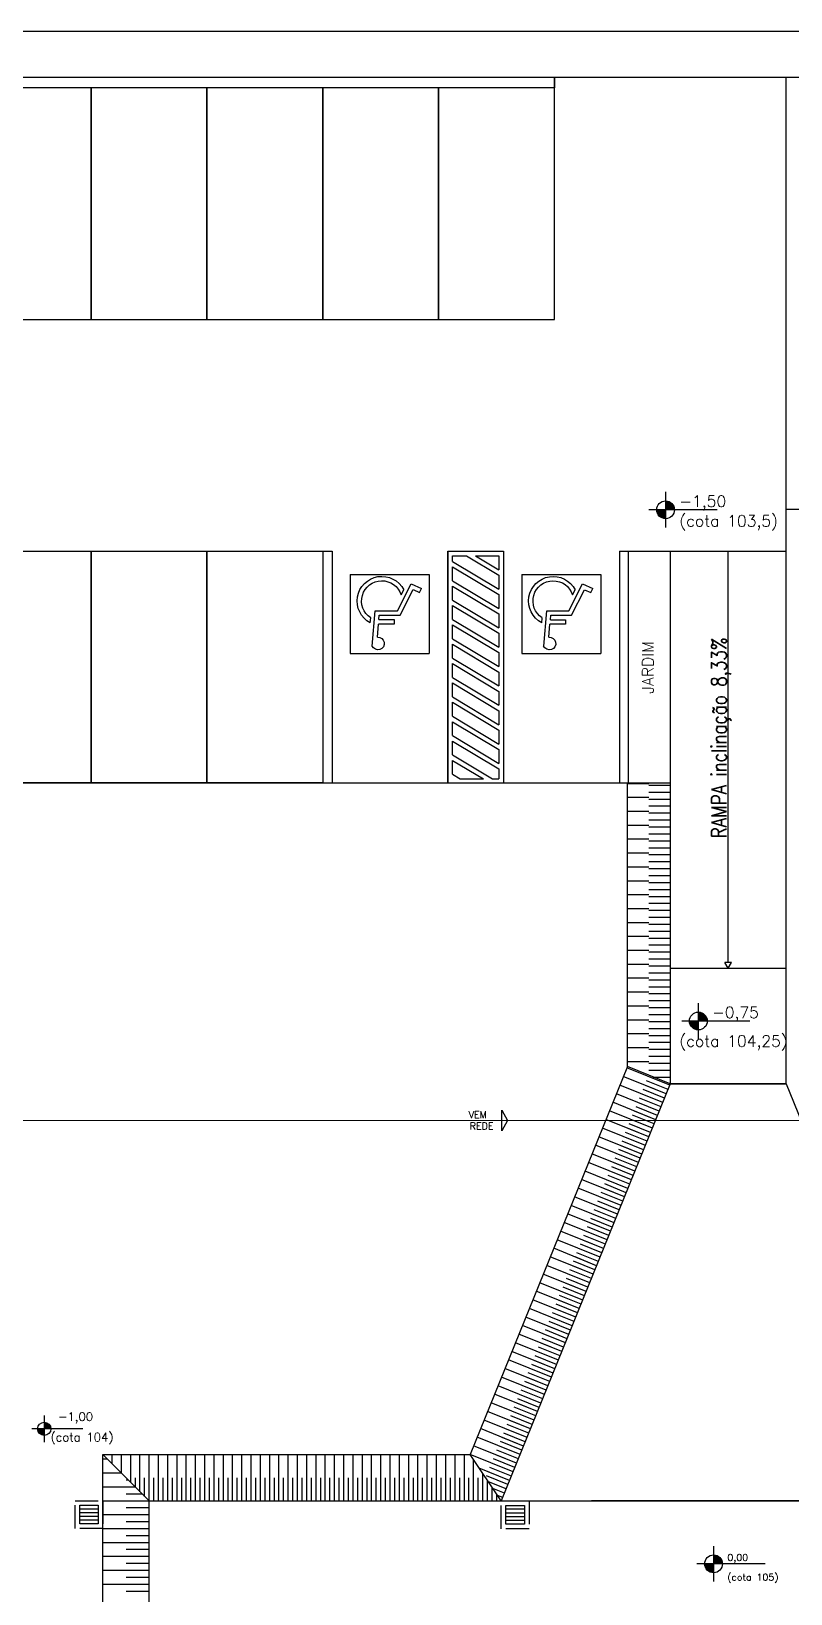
# Model space of a CAD drawing. Header units: millimetres. Extents: x -2485 to 3289, y -257 to 1952.
# Drawn here: x 8.61 to 11.89, y 53.77 to 60.51 of the extents above; entities that cross this region are included whole.
import ezdxf
from ezdxf.enums import TextEntityAlignment as Align

# ---------------------------------------------------------------- set-up
doc = ezdxf.new("R2010")
doc.units = ezdxf.units.MM
doc.header["$LTSCALE"] = 0.3
for name, pattern in [('CONTINUO', [0]), ('HID', [0.37, 0.07, -0.1, 0.03, -0.1, 0.07]), ('T-5CM', [0.1, 0.05, -0.05])]:
    doc.linetypes.add(name, pattern=pattern)
for name, color, linetype in [('CAIXAS', 3, 'Continuous'), ('PAREDE', 7, 'CONTINUO'), ('PAREDE_CTR25', 7, 'Continuous'), ('TEX', 11, 'Continuous'), ('TEXTO', 3, 'Continuous')]:
    doc.layers.add(name, color=color, linetype=linetype)
doc.layers.add('IMPLANTAÇÃO  ÁGUA PLUVIAL', color=6, linetype='HID', lineweight=15)
doc.layers.add('PROJETO ÁGUA', color=140, linetype='Continuous', lineweight=15)
doc.styles.add('ROMANS', font='romans.shx', dxfattribs={"height": 0.03})

# ---------------------------------------------------------------- blocks, each defined once
blk = doc.blocks.new('def fisico')
for p, q in [((432.206, 57.911), (432.271, 57.155)), ((432.317, 57.722), (432.341, 57.439)), ((432.164, 57.412), (432.173, 57.308)), ((432.678, 57.439), (432.341, 57.439)), ((432.35, 57.344), (432.678, 57.344)), ((432.35, 57.344), (432.358, 57.25)), ((432.358, 57.25), (432.804, 57.25)), ((432.678, 57.344), (432.678, 57.439)), ((432.804, 57.25), (433.085, 56.698)), ((432.271, 57.155), (432.746, 57.155)), ((432.746, 57.155), (433.041, 56.575)), ((432.827, 56.809), (432.883, 56.699)), ((433.041, 56.575), (433.262, 56.673)), ((433.085, 56.698), (433.224, 56.759)), ((433.224, 56.759), (433.262, 56.673))]:
    blk.add_line(p, q)
for centre, radius, start, end in [((432.33, 57.857), 0.136, 264.3974, 156.5932), ((432.412, 56.943), 0.531, 117.8826, 332.6359), ((432.412, 56.943), 0.436, 123.2395, 342.159)]:
    blk.add_arc(centre, radius, start, end)
blk = doc.blocks.new('A$C20A80000')
at = {"linetype": 'Continuous'}
for p, q in [((0, 0.001), (0, 5.002)), ((0, 5.001), (3.9, 5.001)), ((0.1, 4.397), (0.962, 4.914)), ((0.1, 4.514), (0.767, 4.914)), ((0.1, 4.815), (0.265, 4.914)), ((0.265, 4.914), (0.767, 4.914)), ((0.962, 4.914), (1.1, 4.914)), ((1.1, 4.697), (1.1, 4.915)), ((1.2, 0.001), (1.2, 5.001)), ((3.7, 0), (3.7, 5.001)), ((3.9, 5.001), (3.9, 0.001)), ((0.1, 4.097), (1.1, 4.697)), ((0.1, 3.98), (1.1, 4.58)), ((1.1, 4.279), (1.1, 4.58)), ((0.1, 3.679), (1.1, 4.279)), ((0.1, 3.562), (1.1, 4.162)), ((1.1, 3.861), (1.1, 4.162)), ((0.1, 3.261), (1.1, 3.861)), ((0.1, 3.144), (1.1, 3.744)), ((1.1, 3.443), (1.1, 3.744)), ((0.1, 2.843), (1.1, 3.443)), ((0.1, 2.726), (1.1, 3.326)), ((1.1, 3.025), (1.1, 3.326)), ((0.1, 2.425), (1.1, 3.025)), ((0.1, 2.308), (1.1, 2.908)), ((1.1, 2.607), (1.1, 2.908)), ((0.1, 2.007), (1.1, 2.607)), ((0.1, 1.89), (1.1, 2.49)), ((1.1, 2.189), (1.1, 2.49)), ((0.1, 1.589), (1.1, 2.189)), ((0.1, 1.473), (1.1, 2.073)), ((1.1, 1.772), (1.1, 2.073)), ((1.594, 2.206), (3.299, 2.206)), ((1.594, 0.501), (1.594, 2.206)), ((3.299, 0.501), (3.299, 2.206)), ((0.1, 1.172), (1.1, 1.772)), ((0.1, 1.055), (1.1, 1.655)), ((0.1, 0.754), (1.1, 1.354)), ((1.1, 1.354), (1.1, 1.655)), ((0.1, 0.637), (1.1, 1.237)), ((1.1, 0.936), (1.1, 1.237)), ((0.1, 0.336), (1.1, 0.936)), ((0.1, 0.219), (1.1, 0.819)), ((1.1, 0.518), (1.1, 0.819)), ((0.404, 0.1), (1.1, 0.518)), ((0.599, 0.1), (1.1, 0.401)), ((1.1, 0.1), (1.1, 0.401)), ((1.594, 0.501), (3.299, 0.501)), ((0, 0.001), (1.2, 0.001)), ((0.1, 0.1), (0.404, 0.1)), ((0.599, 0.1), (1.1, 0.1)), ((3.7, 0.001), (3.9, 0.001))]:
    blk.add_line(p, q, dxfattribs=at)
for p, q in [((0.1, 4.815), (0.1, 4.514)), ((0.1, 4.397), (0.1, 4.097)), ((0.1, 3.98), (0.1, 3.679)), ((0.1, 3.562), (0.1, 3.261)), ((0.1, 3.144), (0.1, 2.843)), ((0.1, 2.726), (0.1, 2.425)), ((0.1, 2.308), (0.1, 2.007)), ((0.1, 1.89), (0.1, 1.589)), ((0.1, 1.473), (0.1, 1.17)), ((0.1, 1.055), (0.1, 0.754)), ((0.1, 0.637), (0.1, 0.336)), ((0.1, 0.219), (0.1, 0.1))]:
    blk.add_line(p, q)
at = {"xscale": 1.002925529111963, "yscale": 1.002925529111963, "zscale": 1.002925529112038}
blk.add_blockref('def fisico', (-431.403, -56.034), dxfattribs=at)
blk = doc.blocks.new('CP40N')
at = {"layer": 'CAIXAS', "linetype": 'T-5CM'}
for p, q in [((-0.3, -0.3), (-0.3, 0.3)), ((-0.3, 0.3), (0.3, 0.3)), ((0.3, 0.3), (0.3, -0.3)), ((0.3, -0.3), (-0.3, -0.3))]:
    blk.add_line(p, q, dxfattribs=at)
at = {"layer": 'CAIXAS', "color": 9, "linetype": 'Continuous'}
for p, q in [((-0.2, -0.2), (-0.2, 0.2)), ((-0.2, 0.2), (0.2, 0.2)), ((0.2, 0.2), (0.2, -0.2)), ((0.2, -0.2), (-0.2, -0.2))]:
    blk.add_line(p, q, dxfattribs=at)
at = {"layer": 'CAIXAS', "color": 7}
for p, q in [((0.2, 0.12), (-0.2, 0.12)), ((0.2, 0.04), (-0.2, 0.04)), ((0.2, -0.04), (-0.2, -0.04)), ((0.2, -0.12), (-0.2, -0.12))]:
    blk.add_line(p, q, dxfattribs=at)
blk = doc.blocks.new('S7E')
at = {"layer": 'TEX', "color": 5}
blk.add_lwpolyline([(-0.024, -0.0446), (-0.024, 0.0446), (0, 0)], close=True, dxfattribs=at)
at = {"layer": 'TEX', "color": 5, "style": 'ROMANS'}
for s, p in [('VEM', (-0.0886, 0.0098)), ('REDE', (-0.0597, -0.0388))]:
    blk.add_text(s, height=0.03, dxfattribs=at).set_placement(p, align=Align.RIGHT)

msp = doc.modelspace()

# ---------------------------------------------------------------- hatches: boundary and pattern name
at = {"layer": 'PAREDE'}
h = msp.add_hatch(color=256, dxfattribs=at)
h.paths.add_polyline_path([(11.557143, 53.93315), (11.557143, 53.89475), (11.595543, 53.89475, 0.41421356)])
h.paths.add_polyline_path([(11.557143, 53.89475), (11.518743, 53.89475, 0.41421356), (11.557143, 53.85635)])
h = msp.add_hatch(color=256, dxfattribs=at)
h.paths.add_polyline_path([(11.557143, 53.93315), (11.557143, 53.89475), (11.595543, 53.89475, 0.41421356)])
h.paths.add_polyline_path([(11.557143, 53.89475), (11.518743, 53.89475, 0.41421356), (11.557143, 53.85635)])
at = {"layer": 'PAREDE_CTR25'}
h = msp.add_hatch(color=256, dxfattribs=at)
h.paths.add_polyline_path([(11.350205, 58.483218), (11.350205, 58.444818), (11.388605, 58.444818, 0.41421356)])
h.paths.add_polyline_path([(11.350205, 58.444818), (11.311805, 58.444818, 0.41421356), (11.350205, 58.406418)])
h = msp.add_hatch(color=256, dxfattribs=at)
h.paths.add_polyline_path([(11.350205, 58.483218), (11.350205, 58.444818), (11.388605, 58.444818, 0.41421356)])
h.paths.add_polyline_path([(11.350205, 58.444818), (11.311805, 58.444818, 0.41421356), (11.350205, 58.406418)])
h = msp.add_hatch(dxfattribs=at)
h.set_pattern_fill('_USER', color=256, scale=0.06, style=0, pattern_type=0)
h.set_pattern_definition([(0, (11.185184, 56.00367), (0, 0.06), [])])
h.paths.add_polyline_path([(11.185184, 56.041228), (11.277862, 56.003668), (11.277862, 57.266107), (11.185184, 57.266107)])
h = msp.add_hatch(dxfattribs=at)
h.set_pattern_fill('_USER', color=256, scale=0.03, style=0, pattern_type=0)
h.set_pattern_definition([(0, (11.277862, 55.966107), (0, 0.03), [])])
h.paths.add_polyline_path([(11.277862, 56.003668), (11.37054, 55.966107), (11.37054, 57.266107), (11.277862, 57.266107)])
h = msp.add_hatch(color=256, dxfattribs=at)
h.paths.add_polyline_path([(11.491422, 56.276254), (11.491422, 56.237854), (11.529822, 56.237854, 0.41421356)])
h.paths.add_polyline_path([(11.491422, 56.237854), (11.453022, 56.237854, 0.41421356), (11.491422, 56.199454)])
h = msp.add_hatch(color=256, dxfattribs=at)
h.paths.add_polyline_path([(11.491422, 56.276254), (11.491422, 56.237854), (11.529822, 56.237854, 0.41421356)])
h.paths.add_polyline_path([(11.491422, 56.237854), (11.453022, 56.237854, 0.41421356), (11.491422, 56.199454)])
h = msp.add_hatch(color=256, dxfattribs=at)
h.paths.add_polyline_path([(8.668497, 54.506336), (8.668497, 54.477536), (8.697297, 54.477536, 0.41421356)])
h.paths.add_polyline_path([(8.668497, 54.477536), (8.639697, 54.477536, 0.41421356), (8.668497, 54.448736)])
h = msp.add_hatch(color=256, dxfattribs=at)
h.paths.add_polyline_path([(8.668497, 54.506336), (8.668497, 54.477536), (8.697297, 54.477536, 0.41421356)])
h.paths.add_polyline_path([(8.668497, 54.477536), (8.639697, 54.477536, 0.41421356), (8.668497, 54.448736)])

# ---------------------------------------------------------------- linework, layer by layer
at = {"color": 4, "linetype": 'Continuous'}
msp.add_line((0, 60.510518), (22.8, 60.510518), dxfattribs=at)
at = {"color": 12, "linetype": 'Continuous'}
msp.add_line((22.6, 60.310518), (0.5, 60.310518), dxfattribs=at)
at = {"layer": 'PAREDE'}
for p, q in [((11.185184, 56.041228), (10.506295, 54.366107)), ((11.353169, 55.923244), (11.167732, 55.998166)), ((11.368193, 55.960316), (11.182756, 56.035237)), ((11.37054, 55.966107), (11.185184, 56.041228)), ((11.368193, 55.960316), (11.275474, 55.997776)), ((11.37054, 55.966107), (10.64104, 54.166107)), ((11.37054, 55.966107), (10.64104, 54.166107)), ((11.37054, 55.966107), (10.64104, 54.166107)), ((11.32312, 55.849102), (11.137683, 55.924023)), ((11.338144, 55.886173), (11.152707, 55.961095)), ((11.338144, 55.886173), (11.245426, 55.923634)), ((11.345656, 55.904709), (11.252938, 55.942169)), ((11.353169, 55.923244), (11.26045, 55.960705)), ((11.360681, 55.94178), (11.267962, 55.979241)), ((11.87054, 55.966107), (11.37054, 55.966107)), ((11.37054, 55.966107), (11.87054, 55.966107)), ((11.87054, 55.966107), (12.60004, 54.166107)), ((11.293072, 55.774959), (11.107635, 55.849881)), ((11.308096, 55.812031), (11.122659, 55.886952)), ((11.308096, 55.812031), (11.215378, 55.849491)), ((11.315608, 55.830566), (11.22289, 55.868027)), ((11.32312, 55.849102), (11.230402, 55.886563)), ((11.330632, 55.867638), (11.237914, 55.905098)), ((11.278048, 55.737888), (11.092611, 55.81281)), ((11.28556, 55.756424), (11.192841, 55.793885)), ((11.293072, 55.774959), (11.200353, 55.81242)), ((11.300584, 55.793495), (11.207866, 55.830956)), ((11.247999, 55.663746), (11.062563, 55.738667)), ((11.263024, 55.700817), (11.077587, 55.775738)), ((11.255512, 55.682281), (11.162793, 55.719742)), ((11.263024, 55.700817), (11.170305, 55.738278)), ((11.270536, 55.719353), (11.177817, 55.756813)), ((11.278048, 55.737888), (11.185329, 55.775349)), ((11.217951, 55.589603), (11.032514, 55.664525)), ((11.232975, 55.626674), (11.047538, 55.701596)), ((11.232975, 55.626674), (11.140257, 55.664135)), ((11.240487, 55.64521), (11.147769, 55.682671)), ((11.247999, 55.663746), (11.155281, 55.701206)), ((11.187903, 55.515461), (11.002466, 55.590382)), ((11.202927, 55.552532), (11.01749, 55.627453)), ((11.202927, 55.552532), (11.110209, 55.589993)), ((11.210439, 55.571068), (11.117721, 55.608528)), ((11.217951, 55.589603), (11.125233, 55.627064)), ((11.225463, 55.608139), (11.132745, 55.6456)), ((11.157855, 55.441318), (10.972418, 55.51624)), ((11.172879, 55.47839), (10.987442, 55.553311)), ((11.172879, 55.47839), (11.08016, 55.51585)), ((11.180391, 55.496925), (11.087672, 55.534386)), ((11.187903, 55.515461), (11.095184, 55.552921)), ((11.195415, 55.533996), (11.102696, 55.571457)), ((11.14283, 55.404247), (10.957394, 55.479168)), ((11.150342, 55.422783), (11.057624, 55.460243)), ((11.157855, 55.441318), (11.065136, 55.478779)), ((11.165367, 55.459854), (11.072648, 55.497315)), ((11.112782, 55.330105), (10.927345, 55.405026)), ((11.127806, 55.367176), (10.942369, 55.442097)), ((11.120294, 55.34864), (11.027576, 55.386101)), ((11.127806, 55.367176), (11.035088, 55.404636)), ((11.135318, 55.385711), (11.0426, 55.423172)), ((11.14283, 55.404247), (11.050112, 55.441708)), ((11.082734, 55.255962), (10.897297, 55.330883)), ((11.097758, 55.293033), (10.912321, 55.367955)), ((11.090246, 55.274498), (10.997527, 55.311958)), ((11.097758, 55.293033), (11.00504, 55.330494)), ((11.10527, 55.311569), (11.012552, 55.34903)), ((11.112782, 55.330105), (11.020064, 55.367565)), ((11.052686, 55.18182), (10.867249, 55.256741)), ((11.06771, 55.218891), (10.882273, 55.293812)), ((11.06771, 55.218891), (10.974991, 55.256352)), ((11.075222, 55.237426), (10.982503, 55.274887)), ((11.082734, 55.255962), (10.990015, 55.293423)), ((11.022637, 55.107677), (10.8372, 55.182598)), ((11.037661, 55.144748), (10.852224, 55.21967)), ((11.037661, 55.144748), (10.944943, 55.182209)), ((11.045173, 55.163284), (10.952455, 55.200745)), ((11.052686, 55.18182), (10.959967, 55.21928)), ((11.060198, 55.200355), (10.967479, 55.237816)), ((10.992589, 55.033535), (10.807152, 55.108456)), ((11.007613, 55.070606), (10.822176, 55.145527)), ((11.007613, 55.070606), (10.914895, 55.108067)), ((11.015125, 55.089142), (10.922407, 55.126602)), ((11.022637, 55.107677), (10.929919, 55.145138)), ((11.030149, 55.126213), (10.937431, 55.163673)), ((10.977565, 54.996463), (10.792128, 55.071385)), ((10.985077, 55.014999), (10.892358, 55.05246)), ((10.992589, 55.033535), (10.89987, 55.070995)), ((11.000101, 55.05207), (10.907383, 55.089531)), ((10.947516, 54.922321), (10.76208, 54.997242)), ((10.962541, 54.959392), (10.777104, 55.034314)), ((10.955029, 54.940857), (10.86231, 54.978317)), ((10.962541, 54.959392), (10.869822, 54.996853)), ((10.970053, 54.977928), (10.877334, 55.015388)), ((10.977565, 54.996463), (10.884846, 55.033924)), ((10.917468, 54.848178), (10.732031, 54.9231)), ((10.932492, 54.88525), (10.747055, 54.960171)), ((10.92498, 54.866714), (10.832262, 54.904175)), ((10.932492, 54.88525), (10.839774, 54.92271)), ((10.940004, 54.903785), (10.847286, 54.941246)), ((10.947516, 54.922321), (10.854798, 54.959782)), ((10.88742, 54.774036), (10.701983, 54.848957)), ((10.902444, 54.811107), (10.717007, 54.886029)), ((10.902444, 54.811107), (10.809726, 54.848568)), ((10.909956, 54.829643), (10.817238, 54.867104)), ((10.917468, 54.848178), (10.82475, 54.885639)), ((10.857372, 54.699894), (10.671935, 54.774815)), ((10.872396, 54.736965), (10.686959, 54.811886)), ((10.872396, 54.736965), (10.779677, 54.774425)), ((10.879908, 54.7555), (10.787189, 54.792961)), ((10.88742, 54.774036), (10.794701, 54.811497)), ((10.894932, 54.792572), (10.802214, 54.830032)), ((10.842347, 54.662822), (10.656911, 54.737744)), ((10.849859, 54.681358), (10.757141, 54.718819)), ((10.857372, 54.699894), (10.764653, 54.737354)), ((10.864884, 54.718429), (10.772165, 54.75589)), ((10.812299, 54.58868), (10.626862, 54.663601)), ((10.827323, 54.625751), (10.641886, 54.700672)), ((10.819811, 54.607215), (10.727093, 54.644676)), ((10.827323, 54.625751), (10.734605, 54.663212)), ((10.834835, 54.644287), (10.742117, 54.681747)), ((10.842347, 54.662822), (10.749629, 54.700283)), ((10.782251, 54.514537), (10.596814, 54.589459)), ((10.797275, 54.551609), (10.611838, 54.62653)), ((10.789763, 54.533073), (10.697044, 54.570534)), ((10.797275, 54.551609), (10.704557, 54.589069)), ((10.804787, 54.570144), (10.712069, 54.607605)), ((10.812299, 54.58868), (10.719581, 54.62614)), ((10.752203, 54.440395), (10.566766, 54.515316)), ((10.767227, 54.477466), (10.58179, 54.552387)), ((10.767227, 54.477466), (10.674508, 54.514927)), ((10.774739, 54.496002), (10.68202, 54.533462)), ((10.782251, 54.514537), (10.689532, 54.551998)), ((10.722154, 54.366252), (10.536717, 54.441174)), ((10.737178, 54.403324), (10.551741, 54.478245)), ((10.737178, 54.403324), (10.64446, 54.440784)), ((10.74469, 54.421859), (10.651972, 54.45932)), ((10.752203, 54.440395), (10.659484, 54.477856)), ((10.759715, 54.45893), (10.666996, 54.496391)), ((8.92154, 53.253032), (8.92154, 54.366107)), ((8.92154, 54.366107), (10.506295, 54.366107)), ((8.92154, 54.366107), (9.12154, 54.166107)), ((8.96154, 54.326107), (8.96154, 54.366107)), ((9.00154, 54.286107), (9.00154, 54.366107)), ((9.04154, 54.266107), (9.04154, 54.366107)), ((9.08154, 54.266107), (9.08154, 54.366107)), ((9.12154, 54.266107), (9.12154, 54.366107)), ((9.16154, 54.266107), (9.16154, 54.366107)), ((9.20154, 54.266107), (9.20154, 54.366107)), ((9.24154, 54.266107), (9.24154, 54.366107)), ((9.28154, 54.266107), (9.28154, 54.366107)), ((9.32154, 54.266107), (9.32154, 54.366107)), ((9.36154, 54.266107), (9.36154, 54.366107)), ((9.40154, 54.266107), (9.40154, 54.366107)), ((9.44154, 54.266107), (9.44154, 54.366107)), ((9.48154, 54.266107), (9.48154, 54.366107)), ((9.52154, 54.266107), (9.52154, 54.366107)), ((9.56154, 54.266107), (9.56154, 54.366107)), ((9.60154, 54.266107), (9.60154, 54.366107)), ((9.64154, 54.266107), (9.64154, 54.366107)), ((9.68154, 54.266107), (9.68154, 54.366107)), ((9.72154, 54.266107), (9.72154, 54.366107)), ((9.76154, 54.266107), (9.76154, 54.366107)), ((9.80154, 54.266107), (9.80154, 54.366107)), ((9.84154, 54.266107), (9.84154, 54.366107)), ((9.88154, 54.266107), (9.88154, 54.366107)), ((9.92154, 54.266107), (9.92154, 54.366107)), ((9.96154, 54.266107), (9.96154, 54.366107)), ((10.00154, 54.266107), (10.00154, 54.366107)), ((10.04154, 54.266107), (10.04154, 54.366107)), ((10.08154, 54.266107), (10.08154, 54.366107)), ((10.12154, 54.266107), (10.12154, 54.366107)), ((10.16154, 54.266107), (10.16154, 54.366107)), ((10.20154, 54.266107), (10.20154, 54.366107)), ((10.24154, 54.266107), (10.24154, 54.366107)), ((10.28154, 54.266107), (10.28154, 54.366107)), ((10.32154, 54.266107), (10.32154, 54.366107)), ((10.36154, 54.266107), (10.36154, 54.366107)), ((10.40154, 54.266107), (10.40154, 54.366107)), ((10.44154, 54.266107), (10.44154, 54.366107)), ((10.48154, 54.266107), (10.48154, 54.366107)), ((10.64104, 54.166107), (10.506295, 54.366107)), ((10.64104, 54.166107), (10.506295, 54.366107)), ((10.692106, 54.29211), (10.506669, 54.367031)), ((10.70713, 54.329181), (10.521693, 54.404102)), ((10.70713, 54.329181), (10.614412, 54.366642)), ((10.714642, 54.347717), (10.621924, 54.385177)), ((10.722154, 54.366252), (10.629436, 54.403713)), ((10.729666, 54.384788), (10.636948, 54.422249)), ((8.92154, 54.34733), (8.940317, 54.34733)), ((10.52154, 54.266107), (10.52154, 54.343479)), ((10.677082, 54.255039), (10.545235, 54.308308)), ((10.684594, 54.273574), (10.591875, 54.311035)), ((10.692106, 54.29211), (10.599387, 54.329571)), ((10.699618, 54.310645), (10.6069, 54.348106)), ((8.92154, 54.28733), (9.000317, 54.28733)), ((9.02154, 54.25733), (9.030317, 54.25733)), ((9.04154, 54.246107), (9.04154, 54.266107)), ((9.04154, 54.246107), (9.04154, 54.266107)), ((9.06154, 54.226107), (9.06154, 54.266107)), ((9.08154, 54.206107), (9.08154, 54.266107)), ((9.08154, 54.206107), (9.08154, 54.266107)), ((9.10154, 54.186107), (9.10154, 54.266107)), ((9.12154, 54.166107), (9.12154, 54.266107)), ((9.12154, 54.166107), (9.12154, 54.266107)), ((9.14154, 54.166107), (9.14154, 54.266107)), ((9.16154, 54.166107), (9.16154, 54.266107)), ((9.16154, 54.166107), (9.16154, 54.266107)), ((9.18154, 54.166107), (9.18154, 54.266107)), ((9.20154, 54.166107), (9.20154, 54.266107)), ((9.20154, 54.166107), (9.20154, 54.266107)), ((9.22154, 54.166107), (9.22154, 54.266107)), ((9.24154, 54.166107), (9.24154, 54.266107)), ((9.24154, 54.166107), (9.24154, 54.266107)), ((9.26154, 54.166107), (9.26154, 54.266107)), ((9.28154, 54.166107), (9.28154, 54.266107)), ((9.28154, 54.166107), (9.28154, 54.266107)), ((9.30154, 54.166107), (9.30154, 54.266107)), ((9.32154, 54.166107), (9.32154, 54.266107)), ((9.32154, 54.166107), (9.32154, 54.266107)), ((9.34154, 54.166107), (9.34154, 54.266107)), ((9.36154, 54.166107), (9.36154, 54.266107)), ((9.36154, 54.166107), (9.36154, 54.266107)), ((9.38154, 54.166107), (9.38154, 54.266107)), ((9.40154, 54.166107), (9.40154, 54.266107)), ((9.40154, 54.166107), (9.40154, 54.266107)), ((9.42154, 54.166107), (9.42154, 54.266107)), ((9.44154, 54.166107), (9.44154, 54.266107)), ((9.44154, 54.166107), (9.44154, 54.266107)), ((9.46154, 54.166107), (9.46154, 54.266107)), ((9.48154, 54.166107), (9.48154, 54.266107)), ((9.48154, 54.166107), (9.48154, 54.266107)), ((9.50154, 54.166107), (9.50154, 54.266107)), ((9.52154, 54.166107), (9.52154, 54.266107)), ((9.52154, 54.166107), (9.52154, 54.266107)), ((9.54154, 54.166107), (9.54154, 54.266107)), ((9.56154, 54.166107), (9.56154, 54.266107)), ((9.56154, 54.166107), (9.56154, 54.266107)), ((9.58154, 54.166107), (9.58154, 54.266107)), ((9.60154, 54.166107), (9.60154, 54.266107)), ((9.60154, 54.166107), (9.60154, 54.266107)), ((9.62154, 54.166107), (9.62154, 54.266107)), ((9.64154, 54.166107), (9.64154, 54.266107)), ((9.64154, 54.166107), (9.64154, 54.266107)), ((9.66154, 54.166107), (9.66154, 54.266107)), ((9.68154, 54.166107), (9.68154, 54.266107)), ((9.68154, 54.166107), (9.68154, 54.266107)), ((9.70154, 54.166107), (9.70154, 54.266107)), ((9.72154, 54.166107), (9.72154, 54.266107)), ((9.72154, 54.166107), (9.72154, 54.266107)), ((9.74154, 54.166107), (9.74154, 54.266107)), ((9.76154, 54.166107), (9.76154, 54.266107)), ((9.76154, 54.166107), (9.76154, 54.266107)), ((9.78154, 54.166107), (9.78154, 54.266107)), ((9.80154, 54.166107), (9.80154, 54.266107)), ((9.80154, 54.166107), (9.80154, 54.266107)), ((9.82154, 54.166107), (9.82154, 54.266107)), ((9.84154, 54.166107), (9.84154, 54.266107)), ((9.84154, 54.166107), (9.84154, 54.266107)), ((9.86154, 54.166107), (9.86154, 54.266107)), ((9.88154, 54.166107), (9.88154, 54.266107)), ((9.88154, 54.166107), (9.88154, 54.266107)), ((9.90154, 54.166107), (9.90154, 54.266107)), ((9.92154, 54.166107), (9.92154, 54.266107)), ((9.92154, 54.166107), (9.92154, 54.266107)), ((9.94154, 54.166107), (9.94154, 54.266107)), ((9.96154, 54.166107), (9.96154, 54.266107)), ((9.96154, 54.166107), (9.96154, 54.266107)), ((9.98154, 54.166107), (9.98154, 54.266107)), ((10.00154, 54.166107), (10.00154, 54.266107)), ((10.00154, 54.166107), (10.00154, 54.266107)), ((10.02154, 54.166107), (10.02154, 54.266107)), ((10.04154, 54.166107), (10.04154, 54.266107)), ((10.04154, 54.166107), (10.04154, 54.266107)), ((10.06154, 54.166107), (10.06154, 54.266107)), ((10.08154, 54.166107), (10.08154, 54.266107)), ((10.08154, 54.166107), (10.08154, 54.266107)), ((10.10154, 54.166107), (10.10154, 54.266107)), ((10.12154, 54.166107), (10.12154, 54.266107)), ((10.12154, 54.166107), (10.12154, 54.266107)), ((10.14154, 54.166107), (10.14154, 54.266107)), ((10.16154, 54.166107), (10.16154, 54.266107)), ((10.16154, 54.166107), (10.16154, 54.266107)), ((10.18154, 54.166107), (10.18154, 54.266107)), ((10.20154, 54.166107), (10.20154, 54.266107)), ((10.20154, 54.166107), (10.20154, 54.266107)), ((10.22154, 54.166107), (10.22154, 54.266107)), ((10.24154, 54.166107), (10.24154, 54.266107)), ((10.24154, 54.166107), (10.24154, 54.266107)), ((10.26154, 54.166107), (10.26154, 54.266107)), ((10.28154, 54.166107), (10.28154, 54.266107)), ((10.28154, 54.166107), (10.28154, 54.266107)), ((10.30154, 54.166107), (10.30154, 54.266107)), ((10.32154, 54.166107), (10.32154, 54.266107)), ((10.32154, 54.166107), (10.32154, 54.266107)), ((10.34154, 54.166107), (10.34154, 54.266107)), ((10.36154, 54.166107), (10.36154, 54.266107)), ((10.36154, 54.166107), (10.36154, 54.266107)), ((10.38154, 54.166107), (10.38154, 54.266107)), ((10.40154, 54.166107), (10.40154, 54.266107)), ((10.40154, 54.166107), (10.40154, 54.266107)), ((10.42154, 54.166107), (10.42154, 54.266107)), ((10.44154, 54.166107), (10.44154, 54.266107)), ((10.44154, 54.166107), (10.44154, 54.266107)), ((10.46154, 54.166107), (10.46154, 54.266107)), ((10.48154, 54.166107), (10.48154, 54.266107)), ((10.48154, 54.166107), (10.48154, 54.266107)), ((10.50154, 54.166107), (10.50154, 54.266107)), ((10.52154, 54.166107), (10.52154, 54.266107)), ((10.52154, 54.166107), (10.52154, 54.266107)), ((10.54154, 54.166107), (10.54154, 54.266107)), ((10.56154, 54.266107), (10.56154, 54.284108)), ((10.56154, 54.166107), (10.56154, 54.266107)), ((10.56154, 54.166107), (10.56154, 54.266107)), ((10.66957, 54.236503), (10.576851, 54.273964)), ((10.58154, 54.166107), (10.58154, 54.254422)), ((10.677082, 54.255039), (10.584363, 54.292499)), ((10.662058, 54.217967), (10.585172, 54.249031)), ((10.662058, 54.217967), (10.585172, 54.249031)), ((8.92154, 54.22733), (9.02154, 54.22733)), ((8.92154, 54.16733), (9.02154, 54.16733)), ((9.02154, 54.22733), (9.060317, 54.22733)), ((9.02154, 54.19733), (9.090317, 54.19733)), ((9.02154, 54.16733), (9.120317, 54.16733)), ((9.12154, 54.166107), (13.35454, 54.166107)), ((9.12154, 53.253032), (9.12154, 54.166107)), ((10.60154, 54.166107), (10.60154, 54.224736)), ((10.60154, 54.166107), (10.60154, 54.224736)), ((10.654546, 54.199432), (10.60514, 54.219393)), ((10.62154, 54.166107), (10.62154, 54.195051)), ((10.647033, 54.180896), (10.625108, 54.189755)), ((10.647033, 54.180896), (10.625108, 54.189755)), ((13.353033, 54.166032), (11.03054, 54.166032)), ((13.353033, 54.166032), (11.03054, 54.166032)), ((8.92154, 54.10733), (9.02154, 54.10733)), ((9.02154, 54.13733), (9.12154, 54.13733)), ((9.02154, 54.10733), (9.12154, 54.10733)), ((8.92154, 54.04733), (9.02154, 54.04733)), ((9.02154, 54.07733), (9.12154, 54.07733)), ((9.02154, 54.04733), (9.12154, 54.04733)), ((8.92154, 53.98733), (9.02154, 53.98733)), ((9.02154, 54.01733), (9.12154, 54.01733)), ((9.02154, 53.98733), (9.12154, 53.98733)), ((11.557143, 53.97155), (11.557143, 53.81795)), ((11.557143, 53.97155), (11.557143, 53.81795)), ((8.92154, 53.92733), (9.02154, 53.92733)), ((9.02154, 53.95733), (9.12154, 53.95733)), ((9.02154, 53.92733), (9.12154, 53.92733)), ((9.02154, 53.89733), (9.12154, 53.89733)), ((11.77972, 53.89475), (11.485295, 53.89475)), ((8.92154, 53.86733), (9.02154, 53.86733)), ((9.02154, 53.86733), (9.12154, 53.86733)), ((9.02154, 53.83733), (9.12154, 53.83733)), ((8.92154, 53.80733), (9.02154, 53.80733)), ((9.02154, 53.80733), (9.12154, 53.80733)), ((9.02154, 53.77733), (9.12154, 53.77733))]:
    msp.add_line(p, q, dxfattribs=at)
msp.add_circle((11.557143, 53.89475), 0.0384, dxfattribs=at)
msp.add_circle((11.557143, 53.89475), 0.0384, dxfattribs=at)
at = {"layer": 'PAREDE_CTR25'}
for p, q in [((10.87054, 60.266107), (10.87054, 60.310518)), ((11.87054, 58.266107), (11.87054, 60.310518)), ((0.87054, 59.266107), (10.378348, 59.266107)), ((11.350205, 58.521618), (11.350205, 58.368018)), ((11.350205, 58.521618), (11.350205, 58.368018)), ((11.572782, 58.444818), (11.278357, 58.444818)), ((16.871935, 58.445878), (11.87054, 58.445878)), ((9.87054, 58.26593), (9.87054, 57.26593)), ((9.87054, 58.26593), (9.91054, 58.265917)), ((9.91054, 58.265917), (9.91054, 57.26593)), ((10.41054, 57.26593), (10.41054, 58.26593)), ((10.41054, 58.26593), (10.41054, 57.26593)), ((11.37054, 58.266107), (11.37054, 55.966107)), ((11.37054, 58.266107), (11.87054, 58.266107)), ((11.62054, 56.490945), (11.62054, 58.266107)), ((11.87054, 55.966107), (11.87054, 58.266107)), ((9.989311, 58.16593), (10.330306, 58.16593)), ((9.989311, 58.16593), (9.989311, 57.824936)), ((10.330306, 58.16593), (10.330306, 57.824936)), ((9.989311, 57.824936), (10.330306, 57.824936)), ((0.87054, 57.266107), (11.37054, 57.266107)), ((9.57054, 57.26593), (10.35054, 57.26593)), ((9.87054, 57.26593), (10.41054, 57.26593)), ((11.185184, 56.041228), (11.185184, 57.266107)), ((11.37054, 56.846861), (11.37054, 55.966107)), ((11.37054, 56.466107), (11.87054, 56.466107)), ((11.37054, 56.466107), (11.87054, 56.466107)), ((11.63488, 56.490945), (11.6062, 56.490945)), ((11.62054, 56.466107), (11.6062, 56.490945)), ((11.62054, 56.466107), (11.63488, 56.490945)), ((11.491422, 56.314654), (11.491422, 56.161054)), ((11.491422, 56.314654), (11.491422, 56.161054)), ((11.713999, 56.237854), (11.419574, 56.237854)), ((11.37054, 55.966107), (11.185184, 56.041228)), ((11.87054, 55.966107), (11.37054, 55.966107)), ((11.37054, 55.966107), (11.87054, 55.966107)), ((8.668497, 54.535136), (8.668497, 54.419936)), ((8.668497, 54.535136), (8.668497, 54.419936)), ((8.83543, 54.477536), (8.614611, 54.477536))]:
    msp.add_line(p, q, dxfattribs=at)
msp.add_lwpolyline([(10.87054, 60.310518), (10.87054, 60.266107), (0.87054, 60.266107), (0.87054, 57.266107), (11.19054, 57.266107), (11.19054, 58.266107), (11.87054, 58.266107), (11.87054, 60.310518)], dxfattribs=at)
for points in [[(8.37054, 59.266107), (8.87054, 59.266107), (8.87054, 60.266107), (8.37054, 60.266107)], [(8.87054, 59.266107), (9.37054, 59.266107), (9.37054, 60.266107), (8.87054, 60.266107)], [(9.37054, 59.266107), (9.87054, 59.266107), (9.87054, 60.266107), (9.37054, 60.266107)], [(9.87054, 59.266107), (10.37054, 59.266107), (10.37054, 60.266107), (9.87054, 60.266107)], [(10.37054, 59.266107), (10.87054, 59.266107), (10.87054, 60.266107), (10.37054, 60.266107)], [(8.37054, 58.266107), (8.87054, 58.266107), (8.87054, 57.266107), (8.37054, 57.266107)], [(8.87054, 58.266107), (9.37054, 58.266107), (9.37054, 57.266107), (8.87054, 57.266107)], [(9.37054, 58.266107), (9.87054, 58.266107), (9.87054, 57.266107), (9.37054, 57.266107)]]:
    msp.add_lwpolyline(points, close=True, dxfattribs=at)
for centre, radius in [((11.350205, 58.444818), 0.0384), ((11.350205, 58.444818), 0.0384), ((11.491422, 56.237854), 0.0384), ((11.491422, 56.237854), 0.0384), ((8.668497, 54.477536), 0.0288), ((8.668497, 54.477536), 0.0288)]:
    msp.add_circle(centre, radius, dxfattribs=at)
at = {"layer": 'PROJETO ÁGUA'}
msp.add_line((13.563586, 55.808379), (0.5, 55.808379), dxfattribs=at)

# ---------------------------------------------------------------- block references
at = {"layer": 'IMPLANTAÇÃO  ÁGUA PLUVIAL', "xscale": 0.1999999999998181, "yscale": 0.2000000000002728, "zscale": 0.2}
for p in [(8.86154, 54.10733), (10.70104, 54.106107)]:
    msp.add_blockref('CP40N', p, dxfattribs=at)
at = {"layer": 'PAREDE_CTR25', "rotation": 180}
for name, p, xscale, yscale, zscale in [('A$C20A80000', (10.41054, 58.26593), -0.1999999999998181, 0.2000000000002728, 0.2), ('def fisico', (-76.609966, 69.472836), -0.2005851058224835, 0.2005851058224835, 0.2005851058224075)]:
    msp.add_blockref(name, p, dxfattribs=dict(at, xscale=xscale, yscale=yscale, zscale=zscale))
at = {"layer": 'PROJETO ÁGUA'}
msp.add_blockref('S7E', (10.667275, 55.808379), dxfattribs=at)

# ---------------------------------------------------------------- texts
at = {"layer": 'PAREDE_CTR25', "style": 'ROMANS'}
for s, height, p in [('-1,50', 0.049152, (11.409563, 58.457199)), ('(cota 103,5)', 0.049152, (11.409563, 58.372244)), ('-0,75', 0.049152, (11.550779, 56.250235)), ('(cota 104,25)', 0.049152, (11.409563, 56.126924)), ('-1,00', 0.036864, (8.727708, 54.511592)), ('(cota 104)', 0.036864, (8.695569, 54.423106))]:
    msp.add_text(s, height=height, dxfattribs=at).set_placement(p)
at = {"layer": 'PAREDE_CTR25', "style": 'ROMANS', "width": 0.8}
msp.add_text('RAMPA inclinação 8,33%%%', height=0.066, rotation=90, dxfattribs=at).set_placement((11.613657, 57.026667))
at = {"layer": 'PAREDE_CTR25', "style": 'ROMANS'}
msp.add_text('JARDIM', height=0.049152, rotation=90, dxfattribs=at).set_placement((11.298374, 57.650198))
at = {"layer": 'TEXTO', "style": 'ROMANS'}
for s, p in [('0,00', (11.6165, 53.907131)), ('(cota 105)', (11.6165, 53.822176))]:
    msp.add_text(s, height=0.03, dxfattribs=at).set_placement(p)

doc.saveas('drawing.dxf')
